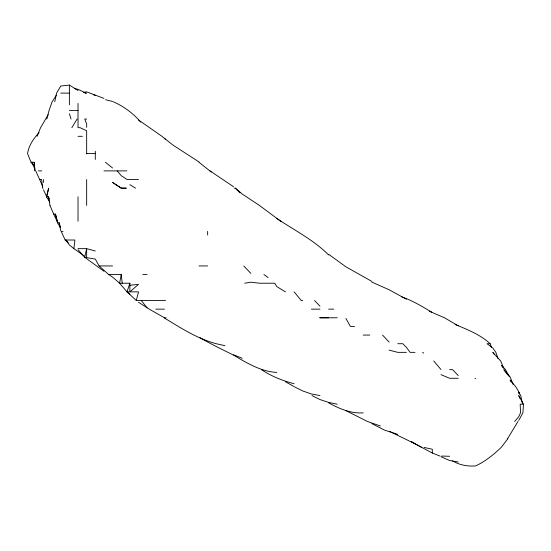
<?xml version="1.0" encoding="UTF-8"?>
<svg xmlns="http://www.w3.org/2000/svg" width="551" height="551" viewBox="0 0 551 551"><rect width="100%" height="100%" fill="white"/><g stroke="black" fill="none" stroke-linecap="round" stroke-linejoin="round"><path stroke-width="0.83" d="M520.13 398.704L518.739 395.563L523.45 404.2L522.92 412.844L518.739 420.427M84.186 255.905L73.889 248.653L74.902 240.016L65.183 240.016L61.175 231.372L63.028 231.372M78.022 249.644L84.696 257.296L95.302 259.087L99.118 265.94L108.74 274.577L121.227 274.577L119.595 283.221L127.019 291.865L136.29 300.502L165.5 300.502M54.756 101.749L56.601 93.112L60.741 86.018L69.378 85.081L78.022 90.495M49.748 201.845L46.456 196.81L48.64 188.166L46.801 196.81L43.453 189.833M136.29 300.502L138.515 291.865L129.871 291.865L129.871 283.221L119.595 283.221L112.583 277.098L108.74 274.577M46.821 119.037L49.087 110.393L52.097 101.901L56.305 95.268M129.871 294.296L127.019 291.865L129.871 283.221M86.659 153.956L86.796 153.598M37.055 136.317L40.567 127.674L48.185 114.711M517.968 421.487L507.54 438.768M71.85 127.674L77.119 119.037M507.802 438.768L501.203 447.412C493.565 454.637 485.169 461.607 475.527 465.919C467.53 466.545 459.382 465.044 452.488 460.822M514.662 421.487L518.739 416.687L520.516 412.844L520.192 404.2L523.45 404.2M39.087 132.612C33.563 138.549 28.817 145.416 27.55 153.598L31.049 162.242L33.198 164.845M129.871 291.865L138.515 284.35L129.871 285.301M244.699 283.221L250.85 282.202L259.493 283.221L274.708 283.221L276.774 286.568L285.418 291.865M83.538 92.32L86.659 91.865L103.946 98.395M60.741 93.112L69.378 93.112M84.944 93.112L86.659 93.112M69.378 110.393L78.022 110.393M86.659 119.037L84.737 119.037L86.659 123.982L86.659 127.329M78.022 136.317L82.381 136.317M95.302 153.598L86.659 153.598L86.659 130.759L80.081 127.674L78.022 127.674L78.022 119.037M31.049 162.242L34.265 162.242L34.954 170.886M38.37 170.886L41.738 170.886M103.946 170.886L126.882 170.886M35.725 170.886L39.672 179.523L41.628 179.523L42.606 188.166L43.033 188.166M138.515 179.523L127.123 179.523L121.227 175.686L117.205 170.886M121.227 188.166L126.372 188.166L121.227 188.111L112.583 182.45L121.227 188.111M234.175 188.166L235.387 188.166L242.206 194.028L259.466 205.447L281.396 221.771M46.456 196.81L48.488 196.81L49.473 199.166M48.488 196.81L49.983 205.447M49.948 205.447L53.674 214.091L55.479 214.091L57.579 221.943M55.479 214.091L57.456 222.735L59.136 222.735L60.279 226.592M78.022 248.653L86.659 248.653L95.302 251.015M99.118 265.94L112.583 265.94M199.001 265.94L207.644 265.94M142.771 274.577L147.151 274.577M127.019 291.865L128.762 291.865M302.699 300.502L301.245 300.502L294.11 291.865M155.795 309.145L164.432 309.145M311.343 309.145L319.979 309.145M328.623 309.145L333.686 309.145M166.126 317.789L164.432 317.789L147.151 307.913L141.318 300.502M337.26 317.789L319.807 317.789L328.623 317.789M354.548 326.426L350.395 326.426L345.904 318.478M363.192 335.07L369.79 335.07M397.753 343.714L402.815 343.714L406.397 347.33L410.089 352.351L415.034 352.351M491.492 347.509L490.176 343.714L487.008 343.714L492.808 347.977L495.845 352.351L498.028 358.639M406.397 352.351L397.753 352.351L389.116 350.112M449.602 369.638L452.605 369.638L458.246 375.63M458.246 378.275L449.602 378.275L440.965 374.659M363.192 412.844C350.932 413.76 339.147 408.642 328.623 402.822M441.688 456.049L449.602 456.29M276.774 372.414C260.899 371.594 246.931 363.006 233.569 355.154C222.191 349.472 210.709 343.989 199.724 337.549M458.246 461.993L449.602 460.512L440.965 456.696M319.979 395.563L311.343 393.958L302.699 390.941L294.661 386.919M74.881 88.697L78.022 89.31L85.949 93.112M337.26 404.2L328.623 402.416L319.979 399.558L311.942 395.563M224.925 345.691L216.144 343.714C197.299 338.679 180.907 328.017 164.432 318.017M424.139 447.412L432.321 449.265L432.321 453.046L439.918 456.049M105.516 99.738L112.583 101.46M93.732 94.937L95.302 95.344M397.753 434.36L384.543 430.124L371.829 423.609M294.055 383.71C282.56 380.72 271.368 376.257 261.456 369.638M380.472 426.019L367.483 421.487L345.904 410.605M455.105 324.443C467.358 329.56 480.314 334.602 490.176 343.714M401.679 296.858C412.568 300.557 422.438 306.687 432.321 312.486L429.312 311.308M371.829 282.105L389.116 289.764L406.397 299.234M433.107 312.865L444.526 317.789L458.246 325.848M233.569 354.761L242.206 358.274M432.321 453.046L415.034 443.789L389.832 431.536M113.217 101.749C122.563 105.771 130.918 111.743 137.991 119.037L140.67 122.191M415.034 443.782L411.439 441.695L421.66 447.412M371.829 281.409L345.904 266.794L328.623 254.28M285.418 381.74L294.055 386.588M474.934 378.275L475.527 378.633M129.871 184.661L135.574 188.166M276.774 218.423C294.262 230.201 313.643 239.905 328.623 254.934M199.001 161.96L172.787 144.961L161.973 136.317L138.515 119.966M138.515 302.244L147.151 307.809M210.034 170.886L233.569 186.755M263.895 274.577L268.13 277.532M103.946 271.271L84.696 257.296L86.659 248.653L86.659 257.296M199.001 162.242L211.247 172.029M422.658 352.351L423.678 353.157M105.399 162.242L112.583 168.021M73.889 248.653L69.378 244.975L66.024 240.016L67.463 241.751M164.432 138.301L165.596 139.41M65.183 240.016L68.779 243.48M235.387 188.166L239.933 192.754M314.545 300.502L319.979 306.177M501.451 365.327L505.556 369.638L509.338 376.836M243.776 265.94L250.85 273.386M382.573 335.07L389.116 342.116M433.733 360.995L440.965 369.514M507.698 374.955L503.876 369.638L510.095 376.884L513.195 384.564M494.206 354.348L492.808 352.351L500.687 360.995L503.724 368.206M501.871 365.947L503.118 367.792M33.521 164.845L31.806 162.242L34.809 168.909M57.456 222.735L60.328 227.467M511.287 382.091L510.095 380.025L515.86 386.919L518.739 391.685L519.317 394.006M53.674 214.091L57.449 222.012M39.693 179.523L42.771 186.596M69.378 113.768L71.051 119.037M519.125 393.545L518.739 392.202L520.716 395.563L522.41 403.415M59.136 222.735L60.741 230.745M121.227 274.577L122.253 283.221M34.265 162.242L34.809 170.369M207.644 231.372L207.644 235.057M95.302 151.194L95.302 159.459M86.659 179.523L86.659 205.447M78.022 103.436L78.022 118.568M78.022 196.81L78.022 221.206M69.378 85.081L69.378 104.814M43.453 179.523L43.453 182.471"/></g></svg>
